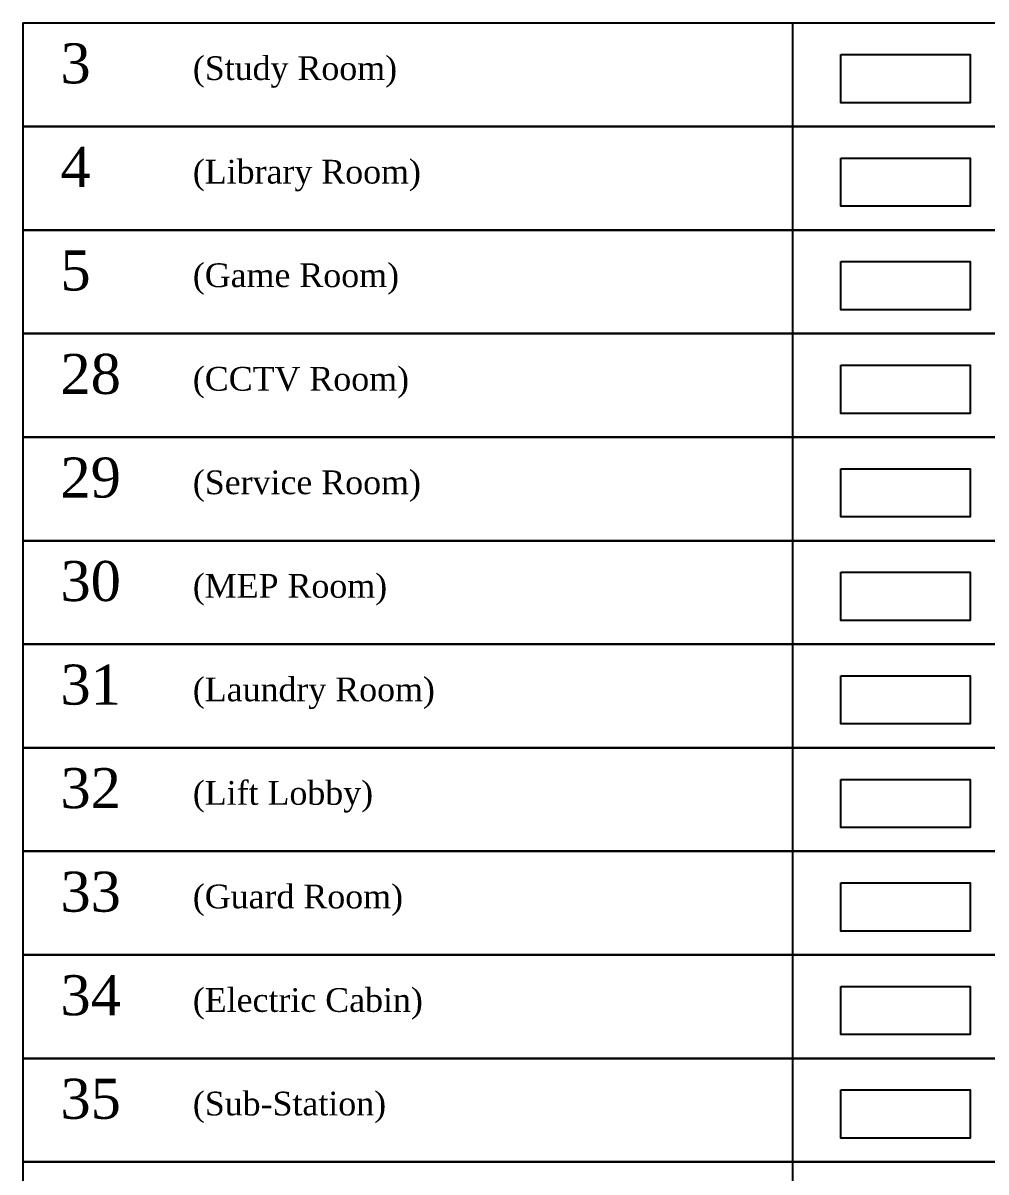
# Model space of a CAD drawing. Header units: metres. Extents: x -9481 to -9285, y 28740 to 57552.
# Drawn here: x -9461.73 to -9456.89, y 28757.15 to 28762.92 of the extents above; entities that cross this region are included whole.
import ezdxf

# ---------------------------------------------------------------- set-up
doc = ezdxf.new("R2010")
doc.units = ezdxf.units.M
doc.linetypes.add('CONTINULUS', pattern=[0])
doc.layers.add('BLK_1_FLR_1_REGULAR_ROOM_1', color=7, linetype='Continuous', plot=False)
doc.styles.add('MtXpl_Georgia', font='georgiab.ttf')

msp = doc.modelspace()

# ---------------------------------------------------------------- linework, layer by layer
for p, q in [((-9461.7318, 28762.9249), (-9461.7318, 28762.4028)), ((-9457.8622, 28762.9249), (-9457.8622, 28762.4043)), ((-9461.7318, 28762.4043), (-9461.7318, 28761.8821)), ((-9457.8622, 28762.4043), (-9457.8622, 28761.8836)), ((-9461.7318, 28761.8836), (-9461.7318, 28761.3615)), ((-9457.8622, 28761.8836), (-9457.8622, 28761.363)), ((-9461.7318, 28761.363), (-9461.7318, 28760.8408)), ((-9457.8622, 28761.363), (-9457.8622, 28760.8423)), ((-9461.7318, 28760.8423), (-9461.7318, 28760.3202)), ((-9457.8622, 28760.8423), (-9457.8622, 28760.3217)), ((-9461.7318, 28760.3217), (-9461.7318, 28759.7995)), ((-9457.8622, 28760.3217), (-9457.8622, 28759.801)), ((-9461.7318, 28759.801), (-9461.7318, 28759.2789)), ((-9457.8622, 28759.801), (-9457.8622, 28759.2804)), ((-9461.7318, 28759.2804), (-9461.7318, 28758.7582)), ((-9457.8622, 28759.2804), (-9457.8622, 28758.7597)), ((-9461.7318, 28758.7597), (-9461.7318, 28758.2376)), ((-9457.8622, 28758.7597), (-9457.8622, 28758.2391)), ((-9461.7318, 28758.2391), (-9461.7318, 28757.7169)), ((-9457.8622, 28758.2391), (-9457.8622, 28757.7184)), ((-9461.7318, 28757.7184), (-9461.7318, 28757.1963)), ((-9457.8622, 28757.7184), (-9457.8622, 28757.1978)), ((-9461.7318, 28757.1978), (-9461.7318, 28756.6756)), ((-9457.8622, 28757.1978), (-9457.8622, 28756.6772))]:
    msp.add_line(p, q)
for points in [[(-9461.7318, 28762.9249), (-9442.23, 28762.9249), (-9442.23, 28762.4043), (-9461.7318, 28762.4043)], [(-9461.7318, 28762.4043), (-9442.23, 28762.4043), (-9442.23, 28761.8836), (-9461.7318, 28761.8836)], [(-9461.7318, 28761.8836), (-9442.23, 28761.8836), (-9442.23, 28761.363), (-9461.7318, 28761.363)], [(-9461.7318, 28761.363), (-9442.23, 28761.363), (-9442.23, 28760.8423), (-9461.7318, 28760.8423)], [(-9461.7318, 28760.8423), (-9442.23, 28760.8423), (-9442.23, 28760.3217), (-9461.7318, 28760.3217)], [(-9461.7318, 28760.3217), (-9442.23, 28760.3217), (-9442.23, 28759.801), (-9461.7318, 28759.801)], [(-9461.7318, 28759.801), (-9442.23, 28759.801), (-9442.23, 28759.2804), (-9461.7318, 28759.2804)], [(-9461.7318, 28759.2804), (-9442.23, 28759.2804), (-9442.23, 28758.7597), (-9461.7318, 28758.7597)], [(-9461.7318, 28758.7597), (-9442.23, 28758.7597), (-9442.23, 28758.2391), (-9461.7318, 28758.2391)], [(-9461.7318, 28758.2391), (-9442.23, 28758.2391), (-9442.23, 28757.7184), (-9461.7318, 28757.7184)], [(-9461.7318, 28757.7184), (-9442.23, 28757.7184), (-9442.23, 28757.1978), (-9461.7318, 28757.1978)], [(-9461.7318, 28757.1978), (-9442.23, 28757.1978), (-9442.23, 28756.6772), (-9461.7318, 28756.6772)]]:
    msp.add_lwpolyline(points)
at = {"layer": 'BLK_1_FLR_1_REGULAR_ROOM_1', "color": 3}
msp.add_lwpolyline([(-9457.6189, 28762.766), (-9456.9697, 28762.766), (-9456.9697, 28762.5239), (-9457.6189, 28762.5239)], close=True, dxfattribs=at)
at = {"layer": 'BLK_1_FLR_1_REGULAR_ROOM_1', "color": 4}
msp.add_lwpolyline([(-9457.6189, 28762.2454), (-9456.9697, 28762.2454), (-9456.9697, 28762.0032), (-9457.6189, 28762.0032)], close=True, dxfattribs=at)
at = {"layer": 'BLK_1_FLR_1_REGULAR_ROOM_1', "color": 5}
msp.add_lwpolyline([(-9457.6189, 28761.7247), (-9456.9697, 28761.7247), (-9456.9697, 28761.4826), (-9457.6189, 28761.4826)], close=True, dxfattribs=at)
at = {"layer": 'BLK_1_FLR_1_REGULAR_ROOM_1', "color": 28}
msp.add_lwpolyline([(-9457.6189, 28761.2041), (-9456.9697, 28761.2041), (-9456.9697, 28760.9619), (-9457.6189, 28760.9619)], close=True, dxfattribs=at)
at = {"layer": 'BLK_1_FLR_1_REGULAR_ROOM_1', "color": 29}
msp.add_lwpolyline([(-9457.6189, 28760.6834), (-9456.9697, 28760.6834), (-9456.9697, 28760.4413), (-9457.6189, 28760.4413)], close=True, dxfattribs=at)
at = {"layer": 'BLK_1_FLR_1_REGULAR_ROOM_1', "color": 30}
msp.add_lwpolyline([(-9457.6189, 28760.1628), (-9456.9697, 28760.1628), (-9456.9697, 28759.9206), (-9457.6189, 28759.9206)], close=True, dxfattribs=at)
at = {"layer": 'BLK_1_FLR_1_REGULAR_ROOM_1', "color": 31}
msp.add_lwpolyline([(-9457.6189, 28759.6421), (-9456.9697, 28759.6421), (-9456.9697, 28759.4), (-9457.6189, 28759.4)], close=True, dxfattribs=at)
at = {"layer": 'BLK_1_FLR_1_REGULAR_ROOM_1', "color": 32}
msp.add_lwpolyline([(-9457.6189, 28759.1215), (-9456.9697, 28759.1215), (-9456.9697, 28758.8793), (-9457.6189, 28758.8793)], close=True, dxfattribs=at)
at = {"layer": 'BLK_1_FLR_1_REGULAR_ROOM_1', "color": 33}
msp.add_lwpolyline([(-9457.6189, 28758.6008), (-9456.9697, 28758.6008), (-9456.9697, 28758.3587), (-9457.6189, 28758.3587)], close=True, dxfattribs=at)
at = {"layer": 'BLK_1_FLR_1_REGULAR_ROOM_1', "color": 34}
msp.add_lwpolyline([(-9457.6189, 28758.0802), (-9456.9697, 28758.0802), (-9456.9697, 28757.838), (-9457.6189, 28757.838)], close=True, dxfattribs=at)
at = {"layer": 'BLK_1_FLR_1_REGULAR_ROOM_1', "color": 35}
msp.add_lwpolyline([(-9457.6189, 28757.5595), (-9456.9697, 28757.5595), (-9456.9697, 28757.3174), (-9457.6189, 28757.3174)], close=True, dxfattribs=at)

# ---------------------------------------------------------------- texts
at = {"linetype": 'CONTINULUS', "style": 'MtXpl_Georgia'}
for s, height, p in [('3', 0.2012, (-9461.5434, 28762.6214)), ('(Study Room)', 0.119406, (-9460.8778, 28762.6381)), ('4', 0.2012, (-9461.5434, 28762.1008)), ('(Library Room)', 0.119406, (-9460.8778, 28762.1174)), ('5', 0.2012, (-9461.5434, 28761.5801)), ('(Game Room)', 0.119406, (-9460.8778, 28761.5968)), ('28', 0.20122, (-9461.5434, 28761.0595)), ('(CCTV Room)', 0.119406, (-9460.8778, 28761.0761)), ('29', 0.20122, (-9461.5434, 28760.5388)), ('(Service Room)', 0.119406, (-9460.8778, 28760.5555)), ('30', 0.20122, (-9461.5434, 28760.0182)), ('(MEP Room)', 0.11941, (-9460.8778, 28760.0348)), ('31', 0.20122, (-9461.5434, 28759.4975)), ('(Laundry Room)', 0.119406, (-9460.8778, 28759.5142)), ('32', 0.20122, (-9461.5434, 28758.9769)), ('(Lift Lobby)', 0.119406, (-9460.8778, 28758.9936)), ('33', 0.20122, (-9461.5434, 28758.4562)), ('(Guard Room)', 0.119406, (-9460.8778, 28758.4729)), ('34', 0.20122, (-9461.5434, 28757.9356)), ('(Electric Cabin)', 0.119406, (-9460.8778, 28757.9523)), ('35', 0.20122, (-9461.5434, 28757.4149)), ('(Sub-Station)', 0.119406, (-9460.8778, 28757.4316))]:
    msp.add_text(s, height=height, dxfattribs=at).set_placement(p)

doc.saveas('drawing.dxf')
